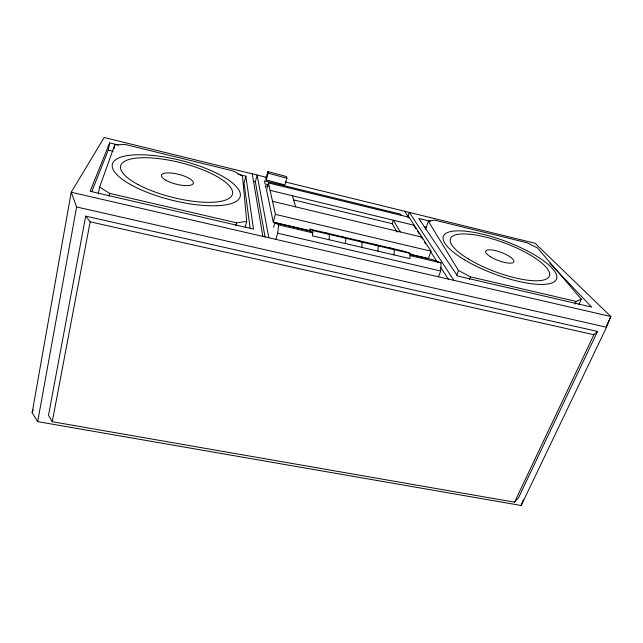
<?xml version="1.0" encoding="UTF-8"?>
<svg xmlns="http://www.w3.org/2000/svg" width="643" height="643" viewBox="0 0 643 643"><rect width="100%" height="100%" fill="white"/><g stroke="black" fill="none" stroke-linecap="round" stroke-linejoin="round"><path stroke-width="0.96" d="M438.598 276.57L440.696 271.024L441.002 262.874L432.643 259.692L410.25 254.443M309.958 229.133L405.428 251.558L410.162 253.406L409.872 258.59L312.385 235.844L312.972 230.596L309.958 229.133L309.452 231.215L312.723 232.846L278.732 224.889L274.923 222.711L273.5 227.373M393.966 254.877L394.304 249.685L389.843 247.901M377.923 251.14L378.309 245.931L374.13 244.211M361.744 247.362L362.186 242.146L358.28 240.49M345.436 243.56L345.918 238.328L342.309 236.737M328.975 239.718L329.513 234.478L326.202 232.951M275.984 238.923L277.623 233.2L278.732 224.889M285.291 181.961L535.137 243.287L610.85 316.517L606.526 327.255L521.192 505.494L37.688 421.639L32.15 412.637L71.22 192.257L104.15 137.506L266.853 177.436M37.688 421.639L76.613 206.966L71.22 192.257L610.85 316.517L606.534 325.551M85.704 216.136L48.506 415.257L52.268 421.72L514.537 502.175L518.547 497.714L597.524 331.442L85.704 216.136L90.165 221.835L593.883 334.738L597.524 331.442M52.268 421.72L90.165 221.835M98.315 193.897L99.609 187.129L114.784 144.844L125.297 144.522L233.168 170.95L242.459 176.037L246.735 221.425L245.192 227.156M91.828 191.493L108.257 150.116L109.648 142.899L118.408 145.037M114.02 148.75L114.784 144.844M109.045 196.292L109.615 193.374L99.609 187.129M238.071 174.293L245.859 176.198L244.075 183.07L250.151 228.273M235.772 225.749L236.544 222.84L246.735 221.425M265.037 236.962L255.359 181.808L257.144 175.057L268.822 237.765M409.856 254.154L428.399 258.502L431.003 251.188L409.141 217.278L268.452 182.925L266.54 189.998L273.259 222.124L310.336 230.813M273.259 222.124L275.413 214.376L268.452 182.925M267.882 171.585L265.905 178.296L266.186 179.968L284.865 184.911L286.907 178.224L286.513 176.56L267.882 171.585L268.179 173.224L266.186 179.968M397.093 232.131L392.206 223.684L393.363 220.227L400.259 231.938M407.815 216.98L409.366 212.415L453.91 280.38M425.369 229.639L428.399 221.248L434.644 220.107L526.898 242.708L537.444 247.893L581.312 299.14L578.845 304.525M521.192 505.494L523.37 499.724M456.707 275.108L458.491 270.502L428.399 221.248M469.334 279.625L470.427 276.852L576.184 301.414L581.312 299.14M32.15 412.637L33.275 409.856M109.648 142.899L90.141 191.292L253.487 229.117L245.859 176.198M574.938 304.131L576.184 301.414M514.537 502.175L593.883 334.738M76.613 206.966L606.526 327.255M109.615 193.374L236.544 222.84M277.623 233.2L440.696 271.024M312.972 230.596L410.162 253.406M274.923 222.711L309.974 230.933M309.452 231.215L311.365 231.657M410.041 255.625L441.002 262.874M275.413 214.376L431.003 251.188M272.519 201.315L421.945 237.138M293.345 199.82L392.206 223.684M268.211 186.454L265.286 185.739L265.736 187.917M108.257 150.116L113.104 151.29M424.38 226.81L426.325 227.284M270.092 190.352L414.317 225.307M430.424 221.321L418.81 218.475L457.503 275.992L591.6 307.057L549.805 263.188M268.035 184.726L265.109 184.019L264.45 180.852L400.557 214.127L401.409 215.493M253.414 181.334L255.359 181.808M268.179 173.224L286.907 178.224M458.491 270.502L470.427 276.852M404.672 211.266L408.98 217.961M413.819 225.5L415.973 228.844M417.588 231.359L419.196 233.867M420.811 236.383L422.427 238.891M424.581 242.242L425.658 243.914M430.497 251.453L437.489 262.336M440.72 267.359L448.251 279.078M292.42 195.761L295.676 206.869M252.265 173.859L262.842 236.383M132.337 185.538A65.932 20.375 14.2 0 0 238.706 199.266A65.932 20.375 14.2 0 0 157.857 156.024A65.932 20.375 14.2 0 0 132.337 185.538M464.294 259.7A60.474 17.281 20.7 0 0 556.219 279.705A60.474 17.281 20.7 0 0 479.461 233.465A60.474 17.281 20.7 0 0 464.294 259.7M468.417 258.976A52.887 15.111 20.7 0 0 549.05 276.747A52.887 15.111 20.7 0 0 482.33 236.294A52.887 15.111 20.7 0 0 468.417 258.976M137.795 184.428A57.661 17.803 14.2 0 0 231.038 196.75A57.661 17.803 14.2 0 0 160.895 158.877A57.661 17.803 14.2 0 0 137.795 184.428M490.352 256.686A15.086 4.308 20.7 0 0 513.677 262.151A15.086 4.308 20.7 0 0 495.239 250.593A15.086 4.308 20.7 0 0 490.352 256.686M165.87 180.241A16.445 5.072 14.2 0 0 192.763 184.195A16.445 5.072 14.2 0 0 173.578 173.313A16.445 5.072 14.2 0 0 165.87 180.241"/></g></svg>
